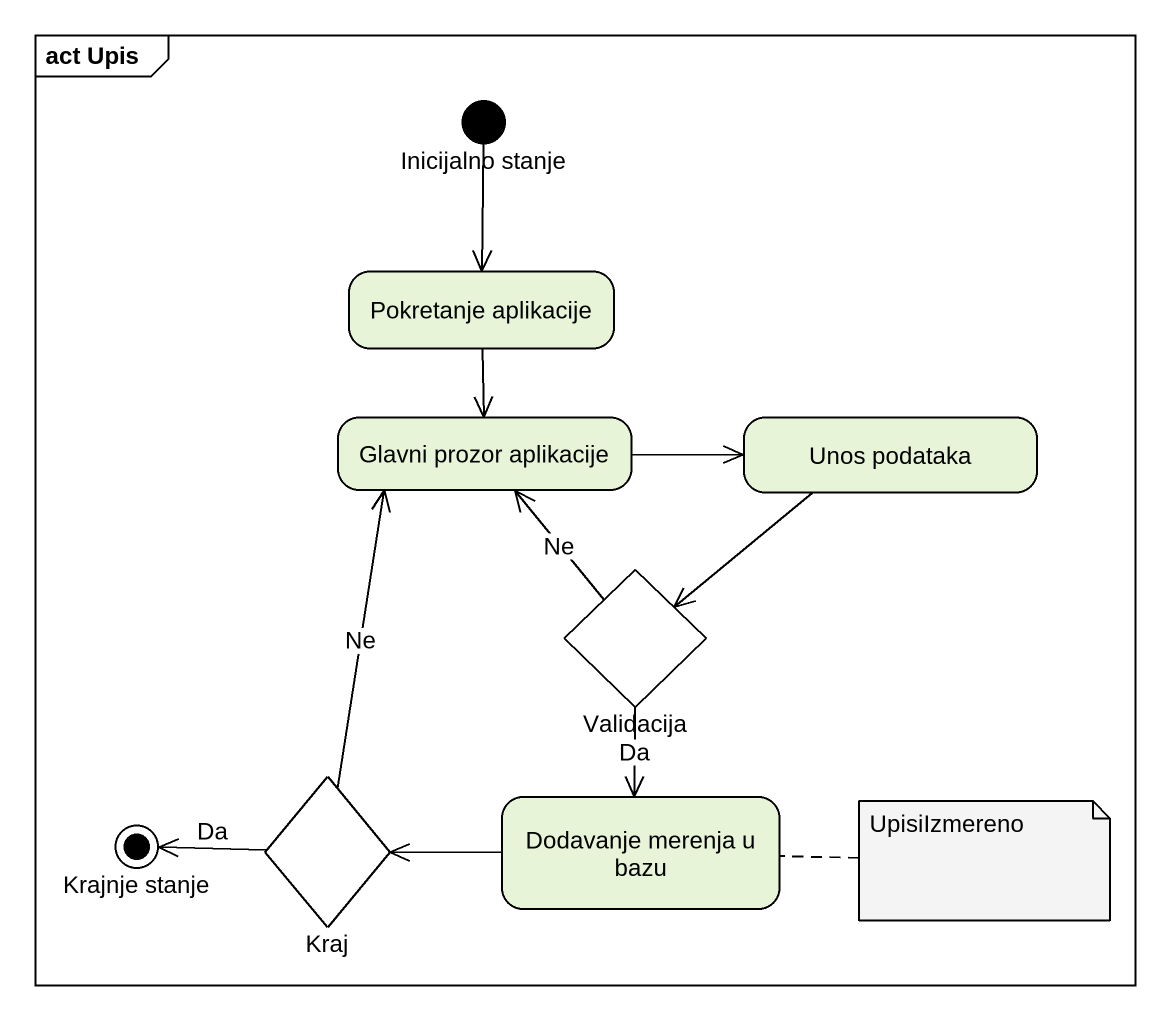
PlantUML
@startuml
mainframe act Upis
hide empty description
state "Inicijalno stanje" as Inicijalno_stanje <<start>>
state "Pokretanje aplikacije" as Pokretanje_aplikacije
state "Glavni prozor aplikacije" as Glavni_prozor_aplikacije
state "Unos podataka" as Unos_podataka
state Validacija <<choice>>
state Kraj <<choice>>
state "Dodavanje merenja u bazu" as Dodavanje_merenja_u_bazu
state "Krajnje stanje" as Krajnje_stanje <<end>>
Inicijalno_stanje --> Pokretanje_aplikacije
Pokretanje_aplikacije --> Glavni_prozor_aplikacije
Glavni_prozor_aplikacije -right-> Unos_podataka
Unos_podataka --> Validacija
Validacija -up-> Glavni_prozor_aplikacije : Ne
Validacija --> Dodavanje_merenja_u_bazu : Da
Kraj -up-> Glavni_prozor_aplikacije : Ne
Kraj -left-> Krajnje_stanje : Da
Dodavanje_merenja_u_bazu -left-> Kraj
note right of Dodavanje_merenja_u_bazu : UpisiIzmereno
@enduml
